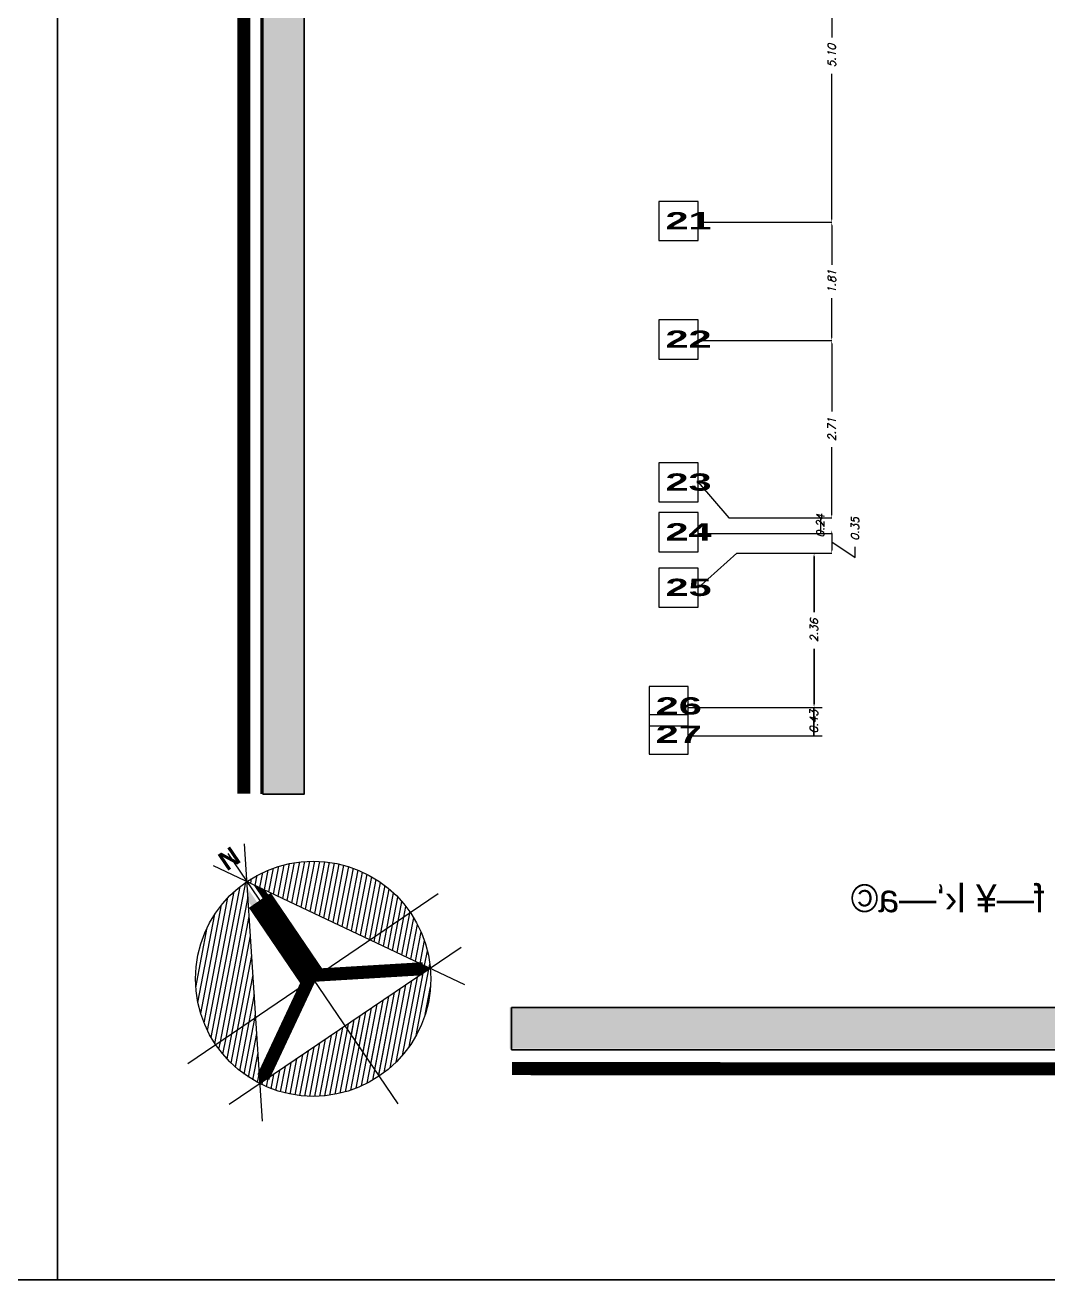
# Model space of a CAD drawing. Header units: inches. Extents: x 70 to 1974, y -315 to 363.
# Drawn here: x 1033.54 to 1049.18, y 176.23 to 195.44 of the extents above; entities that cross this region are included whole.
import ezdxf

# ---------------------------------------------------------------- set-up
doc = ezdxf.new("R2010")
doc.units = ezdxf.units.IN
doc.header["$MEASUREMENT"] = 0
doc.layers.add('3', color=244, linetype='Continuous', lineweight=20)
doc.layers.add('pel', color=173, linetype='Continuous', lineweight=25)
doc.layers.add('7', color=7, linetype='Continuous')
doc.layers.add('AX', color=7, linetype='Continuous', lineweight=18, true_color=0xb7ad8f)
doc.styles.add('FARSI', font='kamran.shx', dxfattribs={"height": 0.35})
doc.styles.add('KH1', font='', dxfattribs={"width": 1.5})
doc.styles.add('ROMANTICBOLD', font='romb____.pfb')
doc.styles.add('STYLE3', font='italict.shx')
doc.styles.get('KH1').set_extended_font_data('Arial Black')
doc.dimstyles.new('mo', dxfattribs={"dimscale": 0.08, "dimtxt": 1.5, "dimasz": 0.6, "dimexe": 1, "dimexo": 1, "dimgap": 1, "dimtad": 0, "dimzin": 1, "dimdsep": 46, "dimtxsty": 'STYLE3', "dimcen": 2.5, "dimse1": 1, "dimse2": 1, "dimclrd": 1, "dimclre": 2, "dimclrt": 1, "dimadec": 0, "dimazin": 0, "dimtm": 1e-09, "dimtfac": 1, "dimtix": 1, "dimtmove": 0, "dimatfit": 1, "dimfxl": 0, "dimtolj": 1, "dimtzin": 0, "dimarcsym": 0})
pattern_1 = [(79.1706, (-480.110343, -200.36177), (-0.0368391, 0.007047), [])]

# ---------------------------------------------------------------- blocks, each defined once
blk = doc.blocks.new('k1')
at = {"true_color": 0x636466}
h = blk.add_hatch(color=251, dxfattribs=at)
h.dxf.hatch_style = 1
h.paths.add_polyline_path([(-480.4941, -162.334), (-480.4938, -163.0258), (-480.4944, -198.9467), (-480.1797, -198.9467), (-480.18, -162.334)])
h = blk.add_hatch(color=251, dxfattribs=at)
h.dxf.hatch_style = 1
h.paths.add_polyline_path([(-455.9636, -200.5819), (-463.8975, -200.5823), (-478.607, -200.5816), (-478.607, -200.8964), (-455.9636, -200.896)])
at = {"layer": '3'}
h = blk.add_hatch(dxfattribs=at)
h.set_pattern_fill('ANSI31', color=256, scale=0.300057, angle=34.17057)
h.set_pattern_definition(pattern_1)
h.paths.add_polyline_path([(-480.6159, -199.617), (-479.6722, -200.0643), (-479.3656, -199.8562, 0.414214)])
h = blk.add_hatch(dxfattribs=at)
h.set_pattern_fill('ANSI31', color=256, scale=0.300057, angle=34.17057)
h.set_pattern_definition(pattern_1)
h.paths.add_polyline_path([(-480.6159, -199.617), (-480.5485, -200.6592), (-480.8551, -200.8674, -0.414214)])
h = blk.add_hatch(dxfattribs=at)
h.set_pattern_fill('ANSI31', color=256, scale=0.300057, angle=34.17057)
h.set_pattern_definition(pattern_1)
h.paths.add_polyline_path([(-479.6722, -200.0643), (-479.3656, -199.8562, -0.127479), (-479.2138, -200.2816)])
h = blk.add_hatch(dxfattribs=at)
h.set_pattern_fill('ANSI31', color=256, scale=0.300057, angle=34.17057)
h.set_pattern_definition(pattern_1)
h.paths.add_polyline_path([(-479.2102, -200.3618, 0.022306), (-479.2138, -200.2816), (-480.5158, -201.1655, 0.55871)])
h = blk.add_hatch(dxfattribs=at)
h.set_pattern_fill('ANSI31', color=256, scale=0.300057, angle=34.17057)
h.set_pattern_definition(pattern_1)
h.paths.add_polyline_path([(-479.8648, -200.7235), (-479.6048, -201.1065, 0.248537), (-479.2102, -200.3618, 0.022306), (-479.2138, -200.2816)])
h = blk.add_hatch(dxfattribs=at)
h.set_pattern_fill('ANSI31', color=256, scale=0.300057, angle=34.17057)
h.set_pattern_definition(pattern_1)
h.paths.add_polyline_path([(-480.5158, -201.1655), (-480.5485, -200.6592), (-480.8551, -200.8674, 0.127479)])
for p, q in [((-480.1781, -162.6335), (-480.1781, -198.9489)), ((-478.5922, -200.9062), (-455.3366, -200.9062))]:
    blk.add_line(p, q)
for points in [[(-452.3663, -202.6667), (-482.0663, -202.6667), (-482.0663, -160.6624), (-452.3663, -160.6624)], [(-482.0663, -160.6624), (-452.3663, -160.6624), (-452.3663, -202.6667), (-482.0663, -202.6667)], [(-478.5922, -200.9062), (-455.9633, -200.9062), (-455.9633, -200.5819), (-478.5922, -200.5819)]]:
    blk.add_lwpolyline(points, close=True)
blk.add_lwpolyline([(-480.1781, -162.6335), (-480.1781, -198.9489), (-480.4946, -198.9489), (-480.4946, -162.3188), (-480.1781, -162.3188)])
for p, q in [((-480.4972, -201.4526), (-480.6345, -199.3299)), ((-479.4603, -201.3193), (-480.7604, -199.4042)), ((-480.8759, -199.4938), (-478.9538, -200.4048)), ((-479.1528, -199.7117), (-481.0679, -201.0118)), ((-480.0211, -200.3558), (-480.4542, -199.7178)), ((-478.9782, -200.1216), (-480.7514, -201.3254)), ((-480.492, -201.1147), (-480.5158, -201.1655))]:
    blk.add_line(p, q, dxfattribs=at)
at = {"layer": '3', "const_width": 0.1}
for points in [[(-480.6413, -198.9461), (-480.6413, -162.3188)], [(-480.492, -201.1147), (-480.1529, -200.3907), (-480.5606, -199.7901)], [(-479.2697, -200.2849), (-480.0678, -200.3329), (-480.4755, -199.7323)], [(-455.0634, -201.0577), (-478.5887, -201.0496)]]:
    blk.add_lwpolyline(points, dxfattribs=at)
at = {"layer": '3'}
blk.add_circle((-480.1103, -200.3618), 0.9002, dxfattribs=at)
for points in [[(-480.6061, -199.7688), (-480.5819, -199.8045), (-480.6127, -199.6676), (-480.5393, -199.7756)], [(-480.4784, -199.6822), (-480.4542, -199.7178), (-480.5701, -199.6387), (-480.4968, -199.7467)], [(-479.262, -200.2587), (-479.2713, -200.2593), (-479.2138, -200.2816), (-479.2697, -200.2849)], [(-479.2682, -200.3106), (-479.2554, -200.3098), (-479.2697, -200.2849), (-479.2138, -200.2816)], [(-480.5192, -201.1122), (-480.5153, -201.1038), (-480.5158, -201.1655), (-480.492, -201.1147)], [(-480.4687, -201.1256), (-480.4742, -201.1372), (-480.492, -201.1147), (-480.5158, -201.1655)]]:
    blk.add_solid(points, dxfattribs=at)
at = {"layer": '7', "lineweight": 30}
blk.add_line((-480.5057, -198.9461), (-480.5029, -162.3188), dxfattribs=at)
at = {"layer": '3', "style": 'ROMANTICBOLD'}
blk.add_text(' N ', height=0.14517, rotation=34.19942, dxfattribs=at).set_placement((-480.8142, -199.5713))
blk = doc.blocks.new('*D111')
at = {"layer": 'AX', "color": 1, "lineweight": -2, "transparency": 16777216}
for p, q in [((764.912, 22.798), (764.912, 20.573)), ((764.912, 17.794), (764.912, 20.019))]:
    blk.add_line(p, q, dxfattribs=at)
at = {"layer": 'AX', "color": 1, "transparency": 16777216}
for points in [[(764.904, 22.798), (764.92, 22.798), (764.912, 22.846)], [(764.904, 17.794), (764.92, 17.794), (764.912, 17.746)]]:
    blk.add_solid(points, dxfattribs=at)
at = {"layer": 'Defpoints', "color": 0, "transparency": 16777216}
for p in [(764.912, 22.846), (764.912, 17.746), (764.912, 17.746)]:
    blk.add_point(p, dxfattribs=at)
at = {"layer": 'AX', "color": 1, "transparency": 16777216, "insert": (764.912, 20.296), "char_height": 0.12, "attachment_point": 5, "rotation": 90, "style": 'STYLE3'}
blk.add_mtext('\\A1;5.10', dxfattribs=at)
blk = doc.blocks.new('*D112')
at = {"layer": 'AX', "color": 1, "lineweight": -2, "transparency": 16777216}
for p, q in [((764.912, 17.698), (764.912, 17.094)), ((764.912, 15.982), (764.912, 16.585))]:
    blk.add_line(p, q, dxfattribs=at)
at = {"layer": 'AX', "color": 1, "transparency": 16777216}
for points in [[(764.904, 17.698), (764.92, 17.698), (764.912, 17.746)], [(764.904, 15.982), (764.92, 15.982), (764.912, 15.934)]]:
    blk.add_solid(points, dxfattribs=at)
at = {"layer": 'Defpoints', "color": 0, "transparency": 16777216}
for p in [(764.912, 17.746), (764.912, 15.934), (764.912, 15.934)]:
    blk.add_point(p, dxfattribs=at)
at = {"layer": 'AX', "color": 1, "transparency": 16777216, "insert": (764.912, 16.84), "char_height": 0.12, "attachment_point": 5, "rotation": 90, "style": 'STYLE3'}
blk.add_mtext('\\A1;1.81', dxfattribs=at)
blk = doc.blocks.new('*D113')
at = {"layer": 'AX', "color": 1, "lineweight": -2, "transparency": 16777216}
for p, q in [((764.912, 15.886), (764.912, 14.848)), ((764.912, 13.267), (764.912, 14.305))]:
    blk.add_line(p, q, dxfattribs=at)
at = {"layer": 'AX', "color": 1, "transparency": 16777216}
for points in [[(764.904, 15.886), (764.92, 15.886), (764.912, 15.934)], [(764.904, 13.267), (764.92, 13.267), (764.912, 13.219)]]:
    blk.add_solid(points, dxfattribs=at)
at = {"layer": 'Defpoints', "color": 0, "transparency": 16777216}
for p in [(764.912, 15.934), (764.912, 13.219), (764.912, 13.219)]:
    blk.add_point(p, dxfattribs=at)
at = {"layer": 'AX', "color": 1, "transparency": 16777216, "insert": (764.912, 14.576), "char_height": 0.12, "attachment_point": 5, "rotation": 90, "style": 'STYLE3'}
blk.add_mtext('\\A1;2.71', dxfattribs=at)
blk = doc.blocks.new('*D114')
at = {"layer": 'AX', "color": 1, "lineweight": -2, "transparency": 16777216}
for p, q in [((764.912, 12.983), (764.912, 12.726)), ((764.912, 12.855), (765.268, 12.615)), ((765.268, 12.615), (765.268, 12.775))]:
    blk.add_line(p, q, dxfattribs=at)
at = {"layer": 'AX', "color": 1, "transparency": 16777216}
for points in [[(764.904, 12.983), (764.92, 12.983), (764.912, 13.031)], [(764.904, 12.726), (764.92, 12.726), (764.912, 12.678)]]:
    blk.add_solid(points, dxfattribs=at)
at = {"layer": 'Defpoints', "color": 0, "transparency": 16777216}
for p in [(764.904, 13.031), (764.912, 12.678), (764.912, 12.678)]:
    blk.add_point(p, dxfattribs=at)
at = {"layer": 'AX', "color": 1, "transparency": 16777216, "insert": (765.268, 13.052), "char_height": 0.12, "attachment_point": 5, "rotation": 90, "style": 'STYLE3'}
blk.add_mtext('\\A1;0.35', dxfattribs=at)
blk = doc.blocks.new('*D115')
at = {"layer": 'AX', "color": 1, "lineweight": -2, "transparency": 16777216}
blk.add_line((764.738, 13.219), (764.738, 12.983), dxfattribs=at)
at = {"layer": 'Defpoints', "color": 0, "transparency": 16777216}
for p in [(764.816, 13.219), (764.738, 12.983), (764.816, 12.983)]:
    blk.add_point(p, dxfattribs=at)
at = {"layer": 'AX', "color": 1, "transparency": 16777216, "insert": (764.738, 13.101), "char_height": 0.12, "attachment_point": 5, "rotation": 90, "style": 'STYLE3'}
blk.add_mtext('\\A1;0.24', dxfattribs=at)
blk = doc.blocks.new('*D242')
at = {"color": 1, "lineweight": -2, "transparency": 16777216}
for p, q in [((1045.607, 187.306), (1045.607, 186.454)), ((1045.607, 185.043), (1045.607, 185.894))]:
    blk.add_line(p, q, dxfattribs=at)
at = {"color": 1, "transparency": 16777216}
for points in [[(1045.599, 187.306), (1045.615, 187.306), (1045.607, 187.354)], [(1045.599, 185.043), (1045.615, 185.043), (1045.607, 184.995)]]:
    blk.add_solid(points, dxfattribs=at)
at = {"layer": 'Defpoints', "color": 0, "transparency": 16777216}
for p in [(1045.667, 187.354), (1045.607, 184.995), (1045.667, 184.995)]:
    blk.add_point(p, dxfattribs=at)
at = {"color": 1, "transparency": 16777216, "insert": (1045.607, 186.174), "char_height": 0.12, "attachment_point": 5, "rotation": 90, "style": 'STYLE3'}
blk.add_mtext('\\A1;2.36', dxfattribs=at)
blk = doc.blocks.new('*D271')
at = {"color": 1, "lineweight": -2, "transparency": 16777216}
blk.add_line((1045.604, 184.995), (1045.604, 184.562), dxfattribs=at)
at = {"layer": 'Defpoints', "color": 0, "transparency": 16777216}
for p in [(1045.729, 184.995), (1045.604, 184.562), (1045.729, 184.562)]:
    blk.add_point(p, dxfattribs=at)
at = {"color": 1, "transparency": 16777216, "insert": (1045.604, 184.778), "char_height": 0.12, "attachment_point": 5, "rotation": 90, "style": 'STYLE3'}
blk.add_mtext('\\A1;0.43', dxfattribs=at)
blk = doc.blocks.new('5')
at = {"layer": 'AX', "color": 23, "linetype": 'ByBlock', "true_color": 0xbf8b78}
for p, q in [((762.866, 17.746), (764.912, 17.746)), ((762.866, 15.934), (764.912, 15.934)), ((762.866, 13.765), (763.338, 13.219)), ((763.338, 13.219), (764.912, 13.219)), ((762.866, 12.983), (764.912, 12.983)), ((762.866, 12.152), (763.461, 12.678)), ((763.461, 12.678), (764.912, 12.678))]:
    blk.add_line(p, q, dxfattribs=at)
for points in [[(762.866, 17.464), (762.866, 18.063), (762.266, 18.063), (762.266, 17.464)], [(762.866, 15.652), (762.866, 16.251), (762.266, 16.251), (762.266, 15.652)], [(762.866, 13.465), (762.866, 14.064), (762.266, 14.064), (762.266, 13.465)], [(762.866, 12.701), (762.866, 13.301), (762.266, 13.301), (762.266, 12.701)], [(762.866, 11.852), (762.866, 12.452), (762.266, 12.452), (762.266, 11.852)]]:
    blk.add_lwpolyline(points, close=True, dxfattribs=at)
at = {"layer": 'AX', "color": 23, "linetype": 'ByBlock', "true_color": 0xbf8b78, "style": 'KH1', "width": 1.5}
for s, p in [('21', (762.368, 17.636)), ('22', (762.368, 15.824)), ('23', (762.368, 13.637)), ('24', (762.368, 12.874)), ('25', (762.368, 12.025))]:
    blk.add_text(s, height=0.2644, dxfattribs=at).set_placement(p)
at = {"layer": 'AX'}
for base, p1, p2, picture, middle in [((764.912, 17.746), (764.912, 22.846), (764.912, 17.746), '*D111', (764.912, 20.296)), ((764.912, 15.934), (764.912, 17.746), (764.912, 15.934), '*D112', (764.912, 16.84)), ((764.9124, 13.2192), (764.9124, 15.9335), (764.9124, 13.2192), '*D113', (764.9124, 14.5764))]:
    dim = blk.add_linear_dim(base=base, p1=p1, p2=p2, angle=90, dimstyle='mo', override={"dimtmove": 1, "dimfxl": 150, "dimfxlon": 1, "dimarcsym": 1}, dxfattribs=at)
    dim.commit()
    dim.dimension.update_dxf_attribs({"geometry": picture, "text_midpoint": middle})
for base, p1, p2, angle, override, picture, middle, dimtype in [((764.738, 12.983), (764.816, 13.219), (764.816, 12.983), 270, {"dimfxl": 150, "dimfxlon": 1, "dimarcsym": 1}, '*D115', (764.738, 13.101), 129), ((764.912, 12.678), (764.904, 13.031), (764.912, 12.678), 90, {"dimtmove": 1, "dimfxl": 150, "dimfxlon": 1, "dimarcsym": 1}, '*D114', (765.268, 12.855), 128)]:
    dim = blk.add_linear_dim(base=base, p1=p1, p2=p2, angle=angle, dimstyle='mo', override=override, dxfattribs=at)
    dim.commit()
    dim.dimension.update_dxf_attribs({"geometry": picture, "text_midpoint": middle, "dimtype": dimtype})

msp = doc.modelspace()

# ---------------------------------------------------------------- linework, layer by layer
at = {"layer": 'AX', "color": 23, "linetype": 'ByBlock', "true_color": 0xbf8b78}
for p, q in [((1043.68244, 184.99508), (1045.72909, 184.99508)), ((1043.68244, 184.5617), (1045.72909, 184.5617))]:
    msp.add_line(p, q, dxfattribs=at)
for points in [[(1043.68244, 184.71309), (1043.68244, 185.31273), (1043.0828, 185.31273), (1043.0828, 184.71309)], [(1043.68244, 184.27971), (1043.68244, 184.87935), (1043.0828, 184.87935), (1043.0828, 184.27971)]]:
    msp.add_lwpolyline(points, close=True, dxfattribs=at)

# ---------------------------------------------------------------- block references
at = {"xscale": 2, "yscale": 2, "zscale": 2}
for p in [(1938.76483, 581.56474), (1998.16483, 581.56474)]:
    msp.add_blockref('k1', p, dxfattribs=at)
at = {"layer": 'AX'}
msp.add_blockref('5', (280.9659, 174.67575), dxfattribs=at)

# ---------------------------------------------------------------- texts
at = {"layer": 'AX', "color": 23, "linetype": 'ByBlock', "true_color": 0xbf8b78, "style": 'KH1', "width": 1.5}
for s, p in [('26', (1043.18479, 184.88565)), ('27', (1043.18479, 184.45227))]:
    msp.add_text(s, height=0.264393, dxfattribs=at).set_placement(p)
at = {"layer": 'pel', "style": 'FARSI', "text_generation_flag": 2}
msp.add_text(';\xa0©hk¸âv sءhd©hvچ , s—g، h{\u200c£—u—ں v,چ f—¥ l‹‘—a©', height=0.4274434, dxfattribs=at).set_placement((1059.75418, 181.86049))

# ---------------------------------------------------------------- dimensions: what is measured, and where the dimension line sits
for p1, p2, distance, picture, middle in [((1045.66708, 187.35382), (1045.66708, 184.99508), -0.05967, '*D242', (1045.60741, 186.17445)), ((1045.72909, 184.99508), (1045.72909, 184.5617), -0.12463, '*D271', (1045.60445, 184.77839))]:
    dim = msp.add_aligned_dim(p1=p1, p2=p2, distance=distance, dimstyle='mo', override={"dimfxl": 150, "dimfxlon": 1, "dimarcsym": 1})
    dim.commit()
    dim.dimension.update_dxf_attribs({"geometry": picture, "text_midpoint": middle})

doc.saveas('drawing.dxf')
